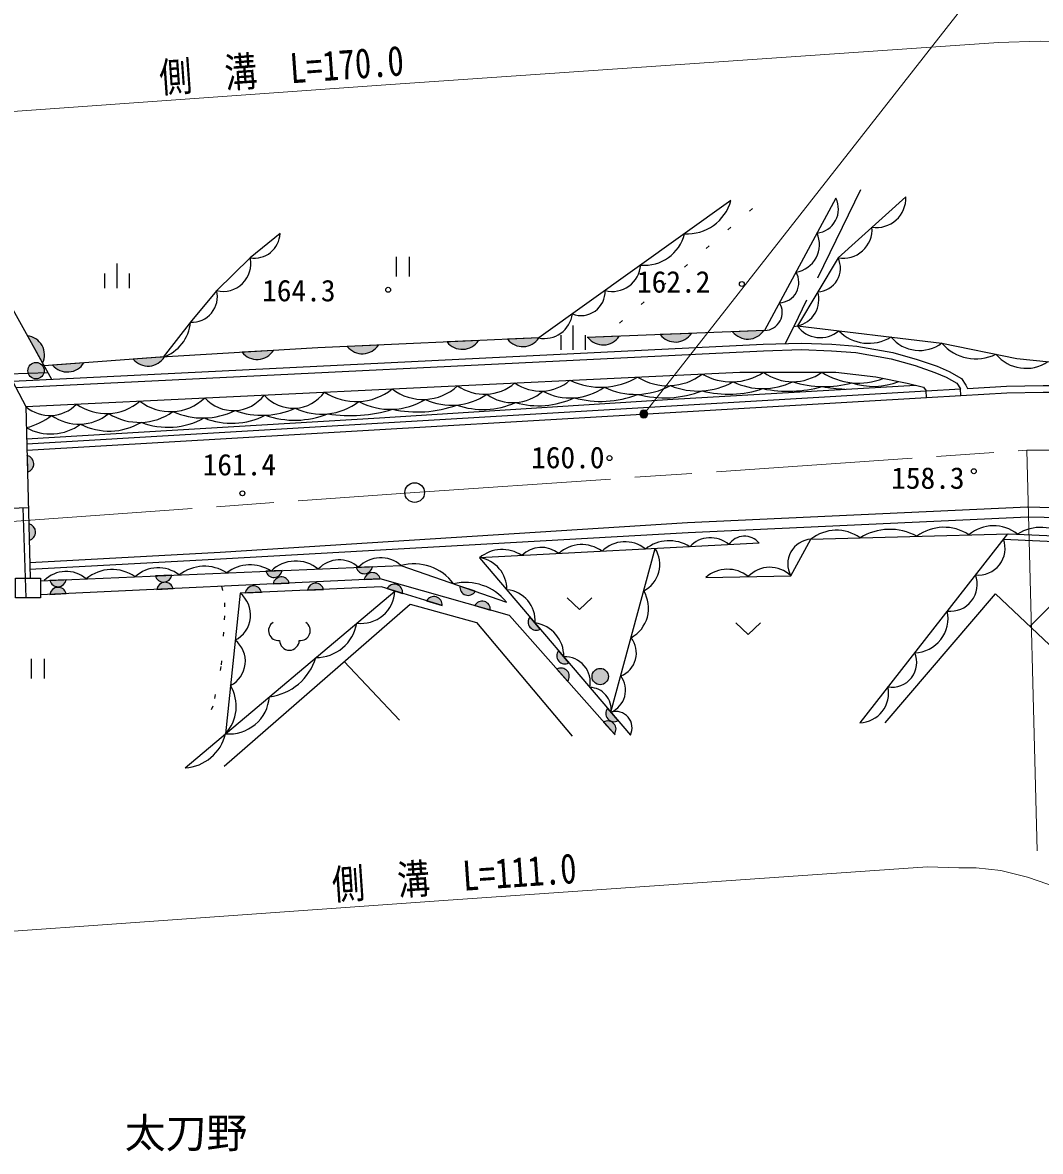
# Model space of a CAD drawing. Units: millimetres at full size, sheet at 1:1000; details may follow other scales. Extents: x 40000 to 680000, y 20000 to 380000.
# Drawn here: x 146309 to 208562, y 264898 to 333930 of the extents above; entities that cross this region are included whole.
import ezdxf
from ezdxf.enums import TextEntityAlignment as Align

# ---------------------------------------------------------------- set-up
doc = ezdxf.new("R2010")
doc.units = ezdxf.units.MM
doc.header["$LTSCALE"] = 1000
for name, pattern in [('CHAIN', [18.5, 12, -1.5, 3.5, -1.5]), ('DASHED', [7.5, 6, -1.5]), ('DOTTED', [1.75, 0.25, -1.5])]:
    doc.linetypes.add(name, pattern=pattern)
for name, color, linetype, lineweight in [('M-BGD', 7, 'Continuous', 25), ('M-BMK', 2, 'CHAIN', 13), ('M-BMK-SRVR', 3, 'Continuous', 25), ('M-STR-HTXT', 7, 'Continuous', 13)]:
    doc.layers.add(name, color=color, linetype=linetype, lineweight=lineweight)
doc.layers.add('M-BMK-HTXT', color=7, linetype='Continuous')
doc.styles.add('ＭＳ ゴシック', font='')
doc.styles.get('ＭＳ ゴシック').set_extended_font_data('MS Gothic')

msp = doc.modelspace()

# ---------------------------------------------------------------- hatches: boundary and pattern name
at = {"layer": 'M-BGD'}
for points in [[(185303, 314847), (187221, 314925, -0.51219)], [(189735, 315026), (191652, 315104, -0.51219)], [(147536, 313101), (146602, 314777, -0.51219)], [(166168, 314126), (168086, 314211, -0.51219)], [(172271, 314397), (174188, 314482, -0.51219)], [(175973, 314561), (177891, 314646, -0.51219)], [(182805, 314746), (180888, 314669, 0.51219)], [(153073, 313346), (154986, 313487, -0.51219)], [(159735, 313767), (161650, 313883, -0.51219)], [(146634, 312643, -1), (147634, 312643, -1)], [(148148, 312986), (150061, 313126, -0.51219)], [(146580, 307449, -0.82183), (146604, 306458)], [(146684, 303269, -0.82183), (146709, 302279)], [(162183, 300419, -0.82183), (161193, 300377)], [(167711, 300653, -0.82183), (166721, 300611)], [(167199, 299863, -0.82183), (168188, 299909)], [(148973, 299860, -0.82183), (147983, 299818)], [(155428, 300133, -0.82183), (154438, 300091)], [(154524, 299270, -0.82183), (155513, 299316)], [(161630, 299603, -0.82183), (162620, 299649)], [(163732, 299221, -0.82183), (164722, 299265)], [(147982, 298964, -0.82183), (148972, 299010)], [(159930, 299051, -0.82183), (160920, 299096)], [(168605, 299316, -0.82183), (169552, 299023)], [(173996, 299149, -0.82183), (173060, 299474)], [(171017, 298569, -0.82183), (171964, 298275)], [(173965, 298275, -0.82183), (174918, 298006)], [(177333, 297592, 0.82183), (177975, 296837)], [(179087, 295528, 0.82183), (179729, 294774)], [(178989, 294391, -0.82183), (179645, 293649)], [(181137, 293939, -1), (182137, 293939, -1)], [(182090, 291995, 0.82183), (182732, 291241)], [(181846, 291156, -0.82183), (182502, 290414)]]:
    msp.add_hatch(color=256, dxfattribs=at).paths.add_polyline_path(points)
at = {"layer": 'M-STR-HTXT'}
msp.add_hatch(color=256, dxfattribs=at).paths.add_polyline_path([(184062, 310032, -1), (184554, 309945, -1)])

# ---------------------------------------------------------------- linework, layer by layer
at = {"layer": 'M-BGD', "linetype": 'DASHED'}
for p, q in [((197553, 323693), (193474, 315336)), ((201578, 311403), (203679, 311526)), ((201601, 311004), (203702, 311127))]:
    msp.add_line(p, q, dxfattribs=at)
at = {"layer": 'M-BGD', "linetype": 'DOTTED'}
msp.add_line((190959, 322570), (181847, 314708), dxfattribs=at)
at = {"layer": 'M-BGD'}
for p, q in [((143444, 320444), (148080, 312124)), ((152100, 317690), (152100, 319190)), ((169162, 319606), (169162, 318406)), ((169962, 319606), (169962, 318406)), ((151350, 317690), (151350, 318590)), ((152850, 317690), (152850, 318590)), ((179241, 313912), (179241, 314812)), ((179991, 313912), (179991, 315412)), ((180741, 313912), (180741, 314812)), ((187221, 314925), (185303, 314847)), ((191652, 315104), (189735, 315026)), ((146602, 314777), (147536, 313101)), ((168086, 314211), (166168, 314126)), ((174188, 314482), (172271, 314397)), ((177891, 314646), (175973, 314561)), ((182805, 314746), (180888, 314669)), ((154986, 313487), (153073, 313346)), ((161650, 313883), (159735, 313767)), ((150061, 313126), (148148, 312986)), ((145446, 312458), (147855, 312528)), ((146562, 308174), (201578, 311403)), ((201601, 311004), (201578, 311403)), ((203702, 311127), (203679, 311526)), ((146572, 307774), (201601, 311004)), ((146580, 307449), (146604, 306458)), ((145553, 304238), (146659, 304274)), ((146316, 304262), (146507, 298761)), ((146684, 303269), (146709, 302279)), ((206556, 302673), (197517, 291105)), ((182294, 291756), (185003, 301768)), ((162183, 300419), (161193, 300377)), ((167711, 300653), (166721, 300611)), ((148973, 299860), (147983, 299818)), ((155428, 300133), (154438, 300091)), ((161630, 299603), (162620, 299649)), ((167199, 299863), (168188, 299909)), ((147982, 298964), (148972, 299010)), ((154524, 299270), (155513, 299316)), ((156250, 288360), (169078, 299169)), ((159930, 299051), (160920, 299096)), ((163732, 299221), (164722, 299265)), ((168605, 299316), (169552, 299023)), ((173996, 299149), (173060, 299474)), ((171017, 298569), (171964, 298275)), ((173965, 298275), (174918, 298006)), ((177975, 296837), (177333, 297592)), ((179729, 294774), (179087, 295528)), ((146826, 295012), (146826, 293812)), ((147626, 295012), (147626, 293812)), ((165981, 294854), (169368, 291267)), ((178989, 294391), (179645, 293649)), ((182732, 291241), (182090, 291995)), ((181846, 291156), (182502, 290414))]:
    msp.add_line(p, q, dxfattribs=at)
for points in [[(196053, 323191), (191692, 315105), (180831, 314667)], [(200332, 323274), (196190, 319546), (193698, 315388)], [(189636, 323047), (177880, 314646), (164361, 314046), (154459, 313448), (147622, 312947)], [(162061, 321024), (160232, 319537), (158180, 317537), (156641, 315691), (154899, 313475)], [(141216, 320504), (146505, 310445), (146766, 299964)], [(192974, 314304), (193474, 315336), (193698, 315388), (202540, 314335), (207115, 313386), (210919, 313005), (220514, 312436), (241722, 311782)], [(145684, 312006), (191605, 314265), (193924, 314330), (195812, 314265), (197326, 314148), (199528, 313756), (201025, 313330), (202250, 312911), (202984, 312602), (203728, 312169), (204010, 311750), (204095, 311551)], [(145889, 311616), (191621, 313865), (193923, 313930), (195789, 313866), (197275, 313751), (199438, 313365), (200906, 312949), (202108, 312537), (202805, 312243), (203448, 311869), (203679, 311526)], [(146505, 310445), (184604, 312285), (190179, 312545), (196052, 312545), (198499, 312260), (200422, 311883), (201402, 311635), (201578, 311403)], [(146554, 308472), (168144, 309756), (186079, 310903), (200912, 311759)], [(203702, 311127), (206499, 311291), (208726, 311333), (210184, 311333), (212028, 311196), (213696, 311017), (215953, 310751), (217508, 310531), (218918, 310260), (219520, 310078), (221048, 309512), (222276, 308998), (223226, 308540), (225307, 307419), (226807, 306421), (228225, 305369), (230403, 303677), (232821, 301433), (234766, 299376), (236865, 296742)], [(204095, 311551), (206484, 311691), (208723, 311733), (210199, 311733), (212065, 311594), (213740, 311415), (216004, 311148), (217574, 310926), (219014, 310649), (219647, 310458), (221195, 309885), (222440, 309362), (223407, 308896), (225513, 307762), (227037, 306749), (228467, 305688), (230662, 303982), (233103, 301717), (235068, 299639), (237176, 296981)], [(146743, 300904), (158391, 301542), (186979, 303368), (207781, 304310), (210805, 304230), (214204, 303975), (217184, 303556), (218740, 303223)], [(146753, 300504), (158415, 301143), (187015, 302748), (207794, 303701), (210793, 303642), (214157, 303415), (216896, 303075), (218656, 302832)], [(188096, 300001), (193288, 300103), (194528, 302334), (206637, 302675), (216410, 302236), (217507, 302192), (218833, 301612)], [(191357, 302103), (174264, 301203), (183483, 290357)], [(206300, 302346), (217398, 301839), (218676, 301300), (218833, 301612)], [(207922, 297008), (212686, 301776), (217856, 297054), (211402, 290145)], [(147404, 299793), (169447, 300726), (175900, 298489)], [(182545, 290365), (176088, 297675), (168182, 299909), (147404, 298937)], [(171964, 298275), (168261, 299422), (159611, 299037), (158714, 290437)], [(199064, 291106), (205824, 298986), (213180, 292049)], [(158642, 288464), (170020, 298371), (174073, 297241), (179919, 290300)], [(179619, 298745), (180369, 298045), (181119, 298745)], [(189943, 297213), (190693, 296513), (191443, 297213)]]:
    msp.add_lwpolyline(points, dxfattribs=at)
msp.add_lwpolyline([(145885, 299964), (147404, 299964), (147404, 298761), (145885, 298761)], close=True, dxfattribs=at)
at = {"layer": 'M-BGD', "linetype": 'DOTTED'}
msp.add_lwpolyline([(158483, 299455), (158664, 298449), (158664, 297651), (158597, 296650), (158445, 294550), (157950, 292128), (157298, 290611)], dxfattribs=at)
at = {"layer": 'M-BGD'}
for centre, radius in [((168672, 317590), 150), ((190302, 317939), 150), ((147134, 312643), 500), ((182209, 307298), 150), ((204490, 306493), 150), ((159754, 305146), 150), ((181637, 293939), 500)]:
    msp.add_circle(centre, radius, dxfattribs=at)
for centre, radius, start, end in [((194722, 322528), 1487, 276.83486, 26.48986), ((198518, 323206), 1815, 261.85984, 2.12384), ((186945, 323802), 2795, 266.78219, 344.31992), ((160474, 321108), 1589, 261.22009, 356.97581), ((184356, 321587), 2499, 264.42263, 346.67948), ((193330, 320361), 1715, 279.57082, 23.75391), ((196509, 321274), 1757, 259.54091, 4.44277), ((158565, 319195), 1702, 256.91455, 11.60213), ((182386, 319221), 1732, 255.09323, 356.00888), ((194874, 318922), 1457, 272.77999, 25.34824), ((192541, 318038), 1246, 272.85509, 30.46963), ((180469, 317486), 1472, 248.72664, 2.37547), ((156663, 317167), 1561, 266.78548, 13.71074), ((193366, 317000), 1646, 281.65573, 16.4725), ((191674, 316206), 1100, 270.97633, 32.3484), ((154125, 315808), 2459, 288.34766, 355.34419), ((178220, 316342), 1730, 258.66883, 352.43328), ((186234, 315576), 1182, 218.06982, 326.55497), ((186234, 315576), 1182, 218.06982, 326.55497), ((190666, 315755), 1182, 218.06982, 326.55497), ((190666, 315755), 1182, 218.06982, 326.55497), ((195097, 316378), 1714, 215.29983, 311.10992), ((198055, 316876), 2560, 224.32893, 302.08082), ((146465, 313602), 1182, 334.88732, 83.37247), ((146465, 313602), 1182, 334.88732, 83.37247), ((167096, 314859), 1182, 218.29542, 326.78057), ((167096, 314859), 1182, 218.29542, 326.78057), ((173199, 315130), 1182, 218.29542, 326.78057), ((173199, 315130), 1182, 218.29542, 326.78057), ((176901, 315294), 1182, 218.29542, 326.78057), ((176901, 315294), 1182, 218.29542, 326.78057), ((181819, 315398), 1182, 218.06982, 326.55497), ((181819, 315398), 1182, 218.06982, 326.55497), ((201173, 316158), 2279, 219.52868, 306.88107), ((204622, 316082), 2718, 220.01388, 296.55296), ((153979, 314106), 1182, 219.94859, 328.43374), ((153979, 314106), 1182, 219.94859, 328.43374), ((160651, 314514), 1182, 219.21501, 327.70016), ((160651, 314514), 1182, 219.21501, 327.70016), ((207678, 315175), 2390, 219.61596, 304.07701), ((149054, 313745), 1182, 219.94859, 328.43374), ((149054, 313745), 1182, 219.94859, 328.43374), ((178000, 314165), 2769, 235.25113, 310.27809), ((181670, 316050), 4418, 244.81203, 300.71719), ((185768, 315191), 3468, 237.93811, 307.44702), ((189665, 315532), 3574, 239.97789, 303.31021), ((193413, 315025), 3055, 234.24209, 305.75791), ((197435, 316005), 4120, 237.11363, 291.51626), ((166705, 314266), 3516, 236.70902, 308.8202), ((170800, 313984), 3100, 232.42937, 313.09986), ((174562, 314042), 2844, 234.70008, 310.82914), ((176293, 313431), 2742, 234.44462, 312.16075), ((179817, 314523), 3550, 241.67903, 305.59605), ((183819, 315642), 4448, 244.19791, 298.33656), ((185567, 317490), 6508, 255.32122, 290.77896), ((187607, 315830), 4432, 247.77887, 299.16887), ((189496, 317897), 6691, 255.98523, 288.24921), ((191580, 315696), 4152, 244.11594, 296.1899), ((193141, 319084), 7699, 258.38885, 285.6319), ((195326, 317916), 6247, 252.16949, 285.80287), ((197888, 328642), 17181, 261.05062, 265.68359), ((198359, 315742), 4061, 250.86136, 292.32029), ((151429, 313173), 3157, 234.76682, 310.7624), ((155360, 313158), 3024, 231.79161, 313.73761), ((159195, 312565), 2361, 222.38201, 323.14721), ((162859, 312713), 2365, 221.40033, 324.12889), ((164595, 313731), 3749, 244.35923, 307.44696), ((168795, 314399), 4120, 242.22328, 301.52391), ((172552, 314296), 3767, 244.81448, 304.73506), ((174469, 315100), 4832, 250.62319, 294.21976), ((177861, 315664), 5167, 254.16392, 294.97692), ((181660, 316887), 6123, 254.6785, 291.6348), ((147976, 312173), 2270, 229.59797, 315.93125), ((149759, 312242), 2873, 234.38384, 309.34774), ((153455, 313015), 3533, 237.95659, 305.48093), ((157334, 314235), 4487, 245.95471, 296.11655), ((160966, 314737), 4824, 249.91791, 294.58997), ((162955, 315108), 5494, 250.88549, 291.64314), ((166355, 318597), 8705, 260.91506, 287.20232), ((170446, 317231), 7113, 257.69131, 289.8901), ((145547, 313190), 4151, 283.80261, 307.71079), ((148031, 311842), 3070, 240.89306, 306.39781), ((151604, 312797), 3849, 242.93015, 300.56378), ((155202, 313775), 4594, 249.08367, 298.81002), ((159099, 313977), 4551, 248.28382, 296.85422), ((146494, 306951), 505, 282.60059, 80.25878), ((146599, 302772), 505, 282.60059, 80.25878), ((202658, 300279), 2785, 56.69673, 126.53775), ((205699, 300810), 2348, 51.66149, 130.10753), ((208587, 300324), 2733, 53.26386, 121.5808), ((188378, 300679), 1745, 49.49527, 136.53194), ((190470, 301375), 1147, 39.36128, 146.66594), ((196088, 300410), 2477, 54.19513, 129.03935), ((199351, 299528), 3413, 61.1161, 122.11838), ((175642, 299582), 2127, 55.67227, 130.35495), ((178040, 300139), 1696, 51.04586, 134.98135), ((180513, 299926), 2080, 53.47203, 132.55519), ((183152, 300204), 1976, 50.84928, 135.17794), ((183461, 300796), 1823, 297.48447, 32.2377), ((185857, 299889), 2352, 57.76367, 128.26355), ((194630, 300817), 1520, 93.83487, 208.02802), ((204769, 301777), 1633, 263.61818, 20.37246), ((163019, 298801), 2196, 51.20241, 133.64475), ((165680, 299318), 1754, 47.74721, 137.09995), ((168209, 299360), 1844, 47.81689, 137.03028), ((173976, 299267), 1957, 359.20118, 81.52581), ((148978, 298475), 1890, 49.45184, 135.39532), ((151784, 298022), 2462, 55.01006, 129.83711), ((154608, 298508), 2082, 52.12456, 132.7226), ((157428, 298182), 2501, 56.80682, 128.04034), ((160231, 298429), 2338, 57.02607, 127.8211), ((161684, 300496), 505, 193.59449, 351.25268), ((167212, 300730), 505, 193.59449, 351.25268), ((167698, 299789), 505, 13.85002, 171.50821), ((170239, 297798), 3033, 36.61982, 105.14261), ((189425, 298469), 2028, 51.3343, 130.91732), ((192016, 298793), 1827, 45.83527, 136.41636), ((148474, 299936), 505, 193.59449, 351.25268), ((154929, 300210), 505, 193.59449, 351.25268), ((155023, 299195), 505, 13.85002, 171.50821), ((162130, 299528), 505, 13.85002, 171.50821), ((164232, 299145), 505, 13.72054, 171.37873), ((173402, 296496), 3196, 38.58107, 103.18135), ((203054, 299572), 1640, 263.22832, 20.76232), ((148482, 298889), 505, 13.85002, 171.50821), ((158529, 297697), 1723, 297.01358, 51.08171), ((160429, 298976), 505, 13.72054, 171.37873), ((167016, 299253), 2064, 262.55192, 357.6823), ((169049, 299076), 505, 353.95981, 151.618), ((173560, 299404), 505, 172.05212, 329.71031), ((175775, 297362), 1884, 355.51388, 85.21311), ((182534, 298117), 2062, 298.74366, 30.97851), ((171462, 298328), 505, 353.95981, 151.618), ((174415, 298046), 505, 355.39198, 153.05017), ((177728, 297278), 505, 141.5344, 299.19259), ((200821, 297486), 2090, 271.33736, 12.65327), ((161952, 296744), 600, 122.72029, 277.24592), ((163304, 296744), 600, 262.75408, 57.27971), ((164260, 297622), 2523, 269.71699, 350.51722), ((177376, 295202), 2032, 358.57177, 82.15521), ((158286, 294869), 1649, 296.52056, 51.57473), ((162628, 296149), 600, 180, 360), ((182345, 295376), 1504, 291.4178, 38.30437), ((179482, 295214), 505, 141.5344, 299.19259), ((160984, 296088), 3410, 277.08363, 343.15058), ((179468, 293586), 1566, 348.5351, 92.19189), ((199486, 294797), 1509, 260.58766, 23.40297), ((179243, 293955), 505, 322.62429, 120.28249), ((156908, 292119), 2468, 317.02312, 31.07217), ((181724, 293101), 1461, 292.93773, 36.78444), ((158936, 292904), 2477, 264.87292, 355.3613), ((180967, 291936), 1339, 352.2496, 88.47738), ((197444, 292937), 1833, 272.27739, 11.71324), ((182485, 291681), 505, 141.5344, 299.19259), ((182590, 290803), 998, 333.46828, 107.25871), ((182101, 290720), 505, 322.62429, 120.28249), ((156111, 291026), 2669, 272.98316, 347.25106)]:
    msp.add_arc(centre, radius, start, end, dxfattribs=at)
at = {"layer": 'M-BMK'}
msp.add_lwpolyline([(70899, 298076), (170290, 305190), (207728, 307778)], dxfattribs=at)
msp.add_arc((208551, 277789), 30000, 41.44924, 91.571, dxfattribs=at)
at = {"layer": 'M-BMK-SRVR'}
msp.add_circle((170290, 305190), 600, dxfattribs=at)
at = {"layer": 'M-STR-HTXT'}
for p, q in [((184308, 309989), (203974, 335070)), ((208353, 283283), (207728, 307778))]:
    msp.add_line(p, q, dxfattribs=at)
for points in [[(206005, 332718), (208551, 332789), (211471, 332712), (214239, 332494), (217558, 332047), (220524, 331470), (225457, 330126), (228079, 329205), (230473, 328231), (233568, 326770), (236411, 325211), (238762, 323749), (242913, 320734), (245458, 318567), (248645, 315439), (252968, 310320), (254691, 307914)], [(68947, 323001), (168536, 330129), (206005, 332718)], [(212233, 279438), (211438, 280005), (210236, 280680), (209011, 281241), (207767, 281667), (206141, 282075), (204623, 282232), (203572, 282232), (201651, 282298), (172045, 280252), (125162, 276896)]]:
    msp.add_lwpolyline(points, dxfattribs=at)
msp.add_circle((184308, 309989), 250, dxfattribs=at)

# ---------------------------------------------------------------- texts
at = {"layer": 'M-BGD', "style": 'ＭＳ ゴシック'}
for s, p in [('162.2', (183885, 318076)), ('164.3', (160961, 317543)), ('160.0', (177411, 307334)), ('161.4', (157323, 306895)), ('158.3', (199433, 306078))]:
    msp.add_text(s, height=1320, dxfattribs=at).set_placement(p, align=Align.MIDDLE_LEFT)
at = {"layer": 'M-BMK-HTXT', "style": 'ＭＳ ゴシック'}
msp.add_text('太刀野', height=1833, dxfattribs=at).set_placement((156305, 266025), align=Align.MIDDLE_CENTER)
at = {"layer": 'M-STR-HTXT', "style": 'ＭＳ ゴシック', "width": 0.8}
for s, rotation, p in [('側\u3000溝\u3000L=170.0', 4.094, (162249, 329627)), ('側\u3000溝\u3000L=111.0', 3.954, (172811, 280253))]:
    msp.add_text(s, height=1833, rotation=rotation, dxfattribs=at).set_placement(p, align=Align.BOTTOM_CENTER)

doc.saveas('drawing.dxf')
